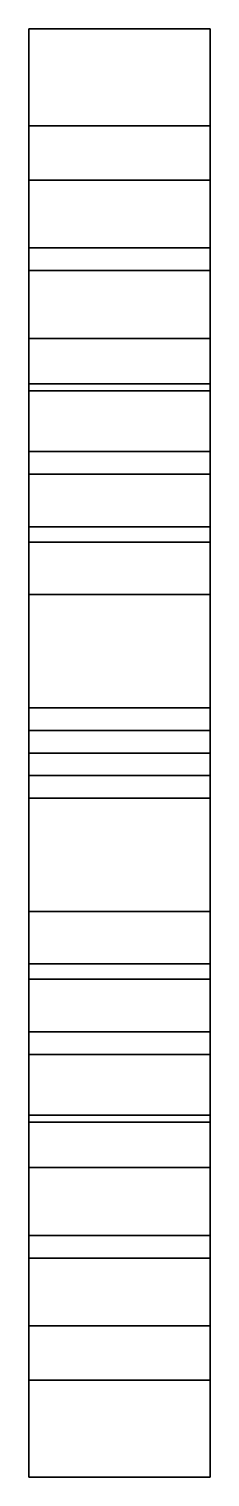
# Model space of a CAD drawing. Extents: x 0.11 to 0.13, y -0.08 to 0.08.
import ezdxf

# ---------------------------------------------------------------- set-up
doc = ezdxf.new("R2010")
doc.units = 0
doc.layers.add('WHEELS', color=2, linetype='CONTINUOUS')

msp = doc.modelspace()

# ---------------------------------------------------------------- linework, layer by layer
at = {"layer": 'WHEELS'}
for points in [[(0.13, 0.06928, 0.04), (0.13, 0.08), (0.11, 0.08), (0.11, 0.06928, 0.04)], [(0.13, 0.08), (0.13, 0.06928, -0.04), (0.11, 0.06928, -0.04), (0.11, 0.08)], [(0.11, 0.0633, 0.01634), (0.11, 0.08), (0.11, 0.06928, -0.04), (0.11, 0.0558, 0.00335)], [(0.11, 0.06928, 0.04), (0.11, 0.08), (0.11, 0.0633, 0.01634), (0.11, 0.0558, 0.02933)], [(0.13, 0.0558, 0.00335), (0.13, 0.06928, -0.04), (0.13, 0.08), (0.13, 0.0633, 0.01634)], [(0.13, 0.0558, 0.02933), (0.13, 0.0633, 0.01634), (0.13, 0.08), (0.13, 0.06928, 0.04)], [(0.13, 0.04, 0.06928), (0.13, 0.06928, 0.04), (0.11, 0.06928, 0.04), (0.11, 0.04, 0.06928)], [(0.13, 0.06928, -0.04), (0.13, 0.04, -0.06928), (0.11, 0.04, -0.06928), (0.11, 0.06928, -0.04)], [(0.11, 0.0175, 0.06299), (0.11, 0.04, 0.06928), (0.11, 0.06928, 0.04), (0.11, 0.025, 0.05)], [(0.11, 0.0408, 0.02933), (0.11, 0.025, 0.05), (0.11, 0.06928, 0.04), (0.11, 0.0558, 0.02933)], [(0.11, 0.0458, -0.02067), (0.11, 0.0558, 0.00335), (0.11, 0.06928, -0.04), (0.11, 0.0533, -0.03366)], [(0.11, 0.06928, -0.04), (0.11, 0.04, -0.06928), (0.11, 0.0458, -0.04665), (0.11, 0.0533, -0.03366)], [(0.13, 0.025, 0.05), (0.13, 0.06928, 0.04), (0.13, 0.04, 0.06928), (0.13, 0.0175, 0.06299)], [(0.13, 0.0558, 0.02933), (0.13, 0.06928, 0.04), (0.13, 0.025, 0.05), (0.13, 0.0408, 0.02933)], [(0.13, 0.0533, -0.03366), (0.13, 0.06928, -0.04), (0.13, 0.0558, 0.00335), (0.13, 0.0458, -0.02067)], [(0.13, 0.0533, -0.03366), (0.13, 0.0458, -0.04665), (0.13, 0.04, -0.06928), (0.13, 0.06928, -0.04)], [(0.13, 0.0633, 0.01634), (0.13, 0.0558, 0.02933), (0.11, 0.0558, 0.02933), (0.11, 0.0633, 0.01634)], [(0.13, 0.0558, 0.00335), (0.13, 0.0633, 0.01634), (0.11, 0.0633, 0.01634), (0.11, 0.0558, 0.00335)], [(0.13, 0.0558, 0.02933), (0.13, 0.0408, 0.02933), (0.11, 0.0408, 0.02933), (0.11, 0.0558, 0.02933)], [(0.13, 0.0408, 0.00335), (0.13, 0.0558, 0.00335), (0.11, 0.0558, 0.00335), (0.11, 0.0408, 0.00335)], [(0.11, 0.0408, 0.00335), (0.11, 0.0558, 0.00335), (0.11, 0.0458, -0.02067), (0.11, 0.0308, -0.02067)], [(0.13, 0.0308, -0.02067), (0.13, 0.0458, -0.02067), (0.13, 0.0558, 0.00335), (0.13, 0.0408, 0.00335)], [(0.13, 0.0533, -0.03366), (0.13, 0.0458, -0.02067), (0.11, 0.0458, -0.02067), (0.11, 0.0533, -0.03366)], [(0.13, 0.0458, -0.04665), (0.13, 0.0533, -0.03366), (0.11, 0.0533, -0.03366), (0.11, 0.0458, -0.04665)], [(0.13, 0.0308, -0.04665), (0.13, 0.0458, -0.04665), (0.11, 0.0458, -0.04665), (0.11, 0.0308, -0.04665)], [(0.13, 0.0458, -0.02067), (0.13, 0.0308, -0.02067), (0.11, 0.0308, -0.02067), (0.11, 0.0458, -0.02067)], [(0.11, 0.0458, -0.04665), (0.11, 0.04, -0.06928), (0.11, 0, -0.08), (0.11, 0.0308, -0.04665)], [(0.13, 0.0308, -0.04665), (0.13, 0, -0.08), (0.13, 0.04, -0.06928), (0.13, 0.0458, -0.04665)], [(0.13, 0.0333, 0.01634), (0.13, 0.0408, 0.00335), (0.11, 0.0408, 0.00335), (0.11, 0.0333, 0.01634)], [(0.13, 0.0408, 0.02933), (0.13, 0.0333, 0.01634), (0.11, 0.0333, 0.01634), (0.11, 0.0408, 0.02933)], [(0.11, 0.0175, 0.03701), (0.11, 0.025, 0.05), (0.11, 0.0408, 0.02933), (0.11, 0.0333, 0.01634)], [(0.11, 0.0025, 0.03701), (0.11, 0.0175, 0.03701), (0.11, 0.0333, 0.01634), (0.11, 0.0408, 0.00335)], [(0.11, -0.0233, 0.03366), (0.11, 0.0025, 0.03701), (0.11, 0.0408, 0.00335), (0.11, 0.0308, -0.02067)], [(0.13, 0, 0.08), (0.13, 0.04, 0.06928), (0.11, 0.04, 0.06928), (0.11, 0, 0.08)], [(0.13, 0.04, -0.06928), (0.13, 0, -0.08), (0.11, 0, -0.08), (0.11, 0.04, -0.06928)], [(0.11, 0, 0.08), (0.11, 0.04, 0.06928), (0.11, 0.0175, 0.06299), (0.11, 0.0025, 0.06299)], [(0.13, 0.0333, 0.01634), (0.13, 0.0408, 0.02933), (0.13, 0.025, 0.05), (0.13, 0.0175, 0.03701)], [(0.13, 0.0408, 0.00335), (0.13, 0.0333, 0.01634), (0.13, 0.0175, 0.03701), (0.13, 0.0025, 0.03701)], [(0.13, 0.0308, -0.02067), (0.13, 0.0408, 0.00335), (0.13, 0.0025, 0.03701), (0.13, -0.0233, 0.03366)], [(0.13, 0.0025, 0.06299), (0.13, 0.0175, 0.06299), (0.13, 0.04, 0.06928), (0.13, 0, 0.08)], [(0.13, 0.0233, -0.03366), (0.13, 0.0308, -0.04665), (0.11, 0.0308, -0.04665), (0.11, 0.0233, -0.03366)], [(0.13, 0.0308, -0.02067), (0.13, 0.0233, -0.03366), (0.11, 0.0233, -0.03366), (0.11, 0.0308, -0.02067)], [(0.11, 0.0233, -0.03366), (0.11, 0.0308, -0.04665), (0.11, 0.005, -0.05), (0.11, -0.0025, -0.03701)], [(0.11, 0.005, -0.05), (0.11, 0.0308, -0.04665), (0.11, 0, -0.08), (0.11, -0.0025, -0.06299)], [(0.11, -0.0308, 0.02067), (0.11, -0.0233, 0.03366), (0.11, 0.0308, -0.02067), (0.11, 0.0233, -0.03366)], [(0.13, -0.0025, -0.03701), (0.13, 0.005, -0.05), (0.13, 0.0308, -0.04665), (0.13, 0.0233, -0.03366)], [(0.13, -0.0025, -0.06299), (0.13, 0, -0.08), (0.13, 0.0308, -0.04665), (0.13, 0.005, -0.05)], [(0.13, 0.0233, -0.03366), (0.13, 0.0308, -0.02067), (0.13, -0.0233, 0.03366), (0.13, -0.0308, 0.02067)], [(0.13, 0.0175, 0.03701), (0.13, 0.025, 0.05), (0.11, 0.025, 0.05), (0.11, 0.0175, 0.03701)], [(0.13, 0.025, 0.05), (0.13, 0.0175, 0.06299), (0.11, 0.0175, 0.06299), (0.11, 0.025, 0.05)], [(0.11, -0.0408, -0.00335), (0.11, -0.0308, 0.02067), (0.11, 0.0233, -0.03366), (0.11, -0.0025, -0.03701)], [(0.13, -0.0025, -0.03701), (0.13, 0.0233, -0.03366), (0.13, -0.0308, 0.02067), (0.13, -0.0408, -0.00335)], [(0.13, 0.0025, 0.03701), (0.13, 0.0175, 0.03701), (0.11, 0.0175, 0.03701), (0.11, 0.0025, 0.03701)], [(0.13, 0.0175, 0.06299), (0.13, 0.0025, 0.06299), (0.11, 0.0025, 0.06299), (0.11, 0.0175, 0.06299)], [(0.13, -0.0025, -0.06299), (0.13, 0.005, -0.05), (0.11, 0.005, -0.05), (0.11, -0.0025, -0.06299)], [(0.13, 0.005, -0.05), (0.13, -0.0025, -0.03701), (0.11, -0.0025, -0.03701), (0.11, 0.005, -0.05)], [(0.13, -0.005, 0.05), (0.13, 0.0025, 0.03701), (0.11, 0.0025, 0.03701), (0.11, -0.005, 0.05)], [(0.13, 0.0025, 0.06299), (0.13, -0.005, 0.05), (0.11, -0.005, 0.05), (0.11, 0.0025, 0.06299)], [(0.11, -0.0233, 0.03366), (0.11, -0.0308, 0.04665), (0.11, -0.005, 0.05), (0.11, 0.0025, 0.03701)], [(0.11, -0.005, 0.05), (0.11, -0.0308, 0.04665), (0.11, 0, 0.08), (0.11, 0.0025, 0.06299)], [(0.13, 0.0025, 0.03701), (0.13, -0.005, 0.05), (0.13, -0.0308, 0.04665), (0.13, -0.0233, 0.03366)], [(0.13, 0.0025, 0.06299), (0.13, 0, 0.08), (0.13, -0.0308, 0.04665), (0.13, -0.005, 0.05)], [(0.13, -0.04, 0.06928), (0.13, 0, 0.08), (0.11, 0, 0.08), (0.11, -0.04, 0.06928)], [(0.13, 0, -0.08), (0.13, -0.04, -0.06928), (0.11, -0.04, -0.06928), (0.11, 0, -0.08)], [(0.11, 0, -0.08), (0.11, -0.04, -0.06928), (0.11, -0.0175, -0.06299), (0.11, -0.0025, -0.06299)], [(0.13, -0.0025, -0.06299), (0.13, -0.0175, -0.06299), (0.13, -0.04, -0.06928), (0.13, 0, -0.08)], [(0.11, -0.0458, 0.04665), (0.11, -0.04, 0.06928), (0.11, 0, 0.08), (0.11, -0.0308, 0.04665)], [(0.13, -0.0308, 0.04665), (0.13, 0, 0.08), (0.13, -0.04, 0.06928), (0.13, -0.0458, 0.04665)], [(0.13, -0.0175, -0.06299), (0.13, -0.0025, -0.06299), (0.11, -0.0025, -0.06299), (0.11, -0.0175, -0.06299)], [(0.13, -0.0025, -0.03701), (0.13, -0.0175, -0.03701), (0.11, -0.0175, -0.03701), (0.11, -0.0025, -0.03701)], [(0.11, -0.0333, -0.01634), (0.11, -0.0408, -0.00335), (0.11, -0.0025, -0.03701), (0.11, -0.0175, -0.03701)], [(0.13, -0.0175, -0.03701), (0.13, -0.0025, -0.03701), (0.13, -0.0408, -0.00335), (0.13, -0.0333, -0.01634)], [(0.13, -0.025, -0.05), (0.13, -0.0175, -0.06299), (0.11, -0.0175, -0.06299), (0.11, -0.025, -0.05)], [(0.13, -0.0175, -0.03701), (0.13, -0.025, -0.05), (0.11, -0.025, -0.05), (0.11, -0.0175, -0.03701)], [(0.11, -0.0175, -0.03701), (0.11, -0.025, -0.05), (0.11, -0.0408, -0.02933), (0.11, -0.0333, -0.01634)], [(0.11, -0.0175, -0.06299), (0.11, -0.04, -0.06928), (0.11, -0.06928, -0.04), (0.11, -0.025, -0.05)], [(0.13, -0.0333, -0.01634), (0.13, -0.0408, -0.02933), (0.13, -0.025, -0.05), (0.13, -0.0175, -0.03701)], [(0.13, -0.025, -0.05), (0.13, -0.06928, -0.04), (0.13, -0.04, -0.06928), (0.13, -0.0175, -0.06299)], [(0.13, -0.0233, 0.03366), (0.13, -0.0308, 0.04665), (0.11, -0.0308, 0.04665), (0.11, -0.0233, 0.03366)], [(0.13, -0.0308, 0.02067), (0.13, -0.0233, 0.03366), (0.11, -0.0233, 0.03366), (0.11, -0.0308, 0.02067)], [(0.11, -0.0408, -0.02933), (0.11, -0.025, -0.05), (0.11, -0.06928, -0.04), (0.11, -0.0558, -0.02933)], [(0.13, -0.0558, -0.02933), (0.13, -0.06928, -0.04), (0.13, -0.025, -0.05), (0.13, -0.0408, -0.02933)], [(0.13, -0.0308, 0.04665), (0.13, -0.0458, 0.04665), (0.11, -0.0458, 0.04665), (0.11, -0.0308, 0.04665)], [(0.13, -0.0458, 0.02067), (0.13, -0.0308, 0.02067), (0.11, -0.0308, 0.02067), (0.11, -0.0458, 0.02067)], [(0.11, -0.0408, -0.00335), (0.11, -0.0558, -0.00335), (0.11, -0.0458, 0.02067), (0.11, -0.0308, 0.02067)], [(0.13, -0.0308, 0.02067), (0.13, -0.0458, 0.02067), (0.13, -0.0558, -0.00335), (0.13, -0.0408, -0.00335)], [(0.13, -0.0333, -0.01634), (0.13, -0.0408, -0.00335), (0.11, -0.0408, -0.00335), (0.11, -0.0333, -0.01634)], [(0.13, -0.0408, -0.02933), (0.13, -0.0333, -0.01634), (0.11, -0.0333, -0.01634), (0.11, -0.0408, -0.02933)], [(0.13, -0.06928, 0.04), (0.13, -0.04, 0.06928), (0.11, -0.04, 0.06928), (0.11, -0.06928, 0.04)], [(0.13, -0.04, -0.06928), (0.13, -0.06928, -0.04), (0.11, -0.06928, -0.04), (0.11, -0.04, -0.06928)], [(0.11, -0.06928, 0.04), (0.11, -0.04, 0.06928), (0.11, -0.0458, 0.04665), (0.11, -0.0533, 0.03366)], [(0.13, -0.0558, -0.02933), (0.13, -0.0408, -0.02933), (0.11, -0.0408, -0.02933), (0.11, -0.0558, -0.02933)], [(0.13, -0.0408, -0.00335), (0.13, -0.0558, -0.00335), (0.11, -0.0558, -0.00335), (0.11, -0.0408, -0.00335)], [(0.13, -0.0533, 0.03366), (0.13, -0.0458, 0.04665), (0.13, -0.04, 0.06928), (0.13, -0.06928, 0.04)], [(0.13, -0.0533, 0.03366), (0.13, -0.0458, 0.02067), (0.11, -0.0458, 0.02067), (0.11, -0.0533, 0.03366)], [(0.13, -0.0458, 0.04665), (0.13, -0.0533, 0.03366), (0.11, -0.0533, 0.03366), (0.11, -0.0458, 0.04665)], [(0.11, -0.0458, 0.02067), (0.11, -0.0558, -0.00335), (0.11, -0.06928, 0.04), (0.11, -0.0533, 0.03366)], [(0.13, -0.0533, 0.03366), (0.13, -0.06928, 0.04), (0.13, -0.0558, -0.00335), (0.13, -0.0458, 0.02067)], [(0.13, -0.0633, -0.01634), (0.13, -0.0558, -0.02933), (0.11, -0.0558, -0.02933), (0.11, -0.0633, -0.01634)], [(0.13, -0.0558, -0.00335), (0.13, -0.0633, -0.01634), (0.11, -0.0633, -0.01634), (0.11, -0.0558, -0.00335)], [(0.11, -0.0633, -0.01634), (0.11, -0.08), (0.11, -0.06928, 0.04), (0.11, -0.0558, -0.00335)], [(0.11, -0.06928, -0.04), (0.11, -0.08), (0.11, -0.0633, -0.01634), (0.11, -0.0558, -0.02933)], [(0.13, -0.0558, -0.00335), (0.13, -0.06928, 0.04), (0.13, -0.08), (0.13, -0.0633, -0.01634)], [(0.13, -0.0558, -0.02933), (0.13, -0.0633, -0.01634), (0.13, -0.08), (0.13, -0.06928, -0.04)], [(0.13, -0.08), (0.13, -0.06928, 0.04), (0.11, -0.06928, 0.04), (0.11, -0.08)], [(0.13, -0.06928, -0.04), (0.13, -0.08), (0.11, -0.08), (0.11, -0.06928, -0.04)]]:
    msp.add_3dface(points, dxfattribs=at)

doc.saveas('drawing.dxf')
